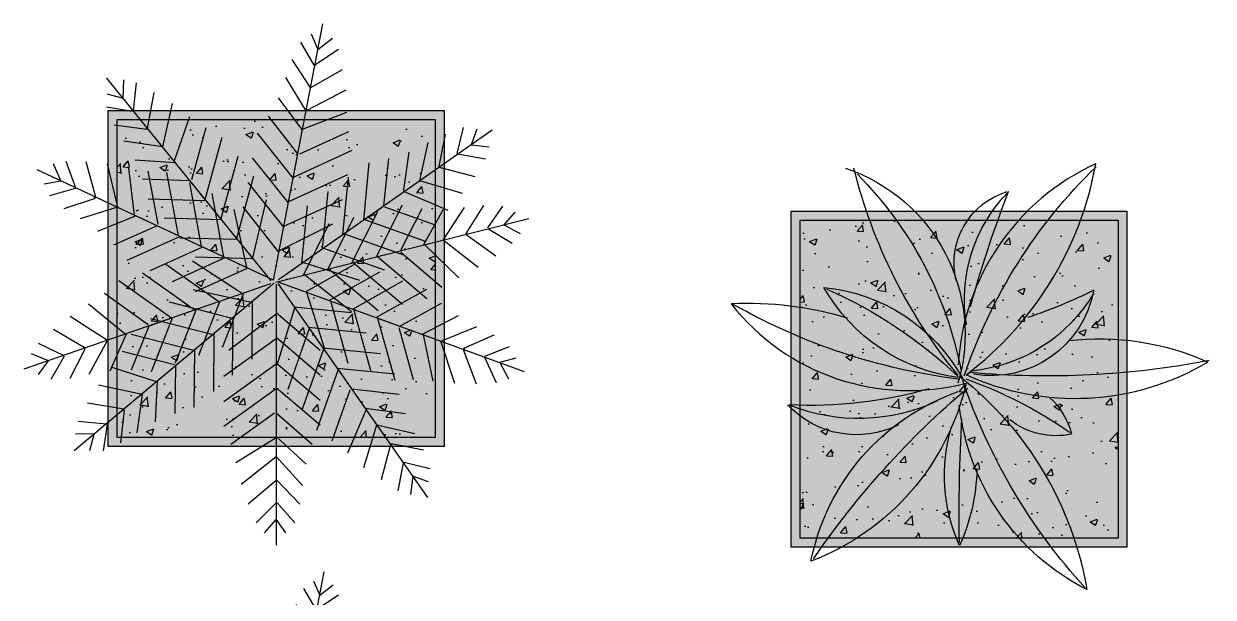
# Model space of a CAD drawing. Header units: millimetres. Extents: x -4763 to 645, y -25 to 217.
# Drawn here: x -38.836 to -37.42, y 29.013 to 29.696 of the extents above; entities that cross this region are included whole.
import ezdxf

# ---------------------------------------------------------------- set-up
doc = ezdxf.new("R2010")
doc.units = ezdxf.units.MM
doc.header["$LTSCALE"] = 0.5
for name, color, linetype in [('AI-Hatch mob', 254, 'Continuous'), ('AI-Paisagismo', 95, 'Continuous'), ('AI-Produção', 1, 'Continuous')]:
    doc.layers.add(name, color=color, linetype=linetype)

# ---------------------------------------------------------------- blocks, each defined once
blk = doc.blocks.new('vaso quadrado 50x50cm')
at = {"layer": 'AI-Hatch mob', "ltscale": 3, "true_color": 0xd9c8a0}
h = blk.add_hatch(color=9, dxfattribs=at)
h.dxf.hatch_style = 1
h.paths.add_polyline_path([(0, 0), (0.5, 0), (0.5, -0.5), (0, -0.5)])
h.paths.add_polyline_path([(0.0133, -0.0133), (0.4867, -0.0133), (0.4867, -0.4867), (0.0133, -0.4867)], flags=16)
at = {"layer": 'AI-Hatch mob', "ltscale": 3}
h = blk.add_hatch(color=255, dxfattribs=at)
h.dxf.hatch_style = 1
h.paths.add_polyline_path([(0.0133, -0.0133), (0.4867, -0.0133), (0.4867, -0.4867), (0.0133, -0.4867)])
at = {"layer": 'AI-Hatch mob', "ltscale": 3, "true_color": 0xa0784b}
h = blk.add_hatch(dxfattribs=at)
h.set_pattern_fill('AR-CONC,_O', color=35, scale=0.0006)
h.set_pattern_definition([(50, (0.01333, -0.48667), (0.109311, -0.009563), [0.01143, -0.12573]), (355, (0.01333, -0.48667), (-0.021146, 0.114634), [0.009144, -0.100584]), (100.451, (0.02244, -0.48746), (0.088166, 0.10507), [0.009714, -0.106854]), (46.184, (0.01333, -0.45619), (0.162647, -0.025225), [0.017145, -0.188595]), (96.636, (0.02689, -0.45829), (0.142443, 0.148455), [0.01457, -0.16028]), (351.184, (0.01333, -0.45619), (0.142443, 0.148455), [0.013716, -0.150876]), (21, (0.02857, -0.46381), (0.090969, -0.061359), [0.01143, -0.12573]), (326, (0.02857, -0.46381), (0.037081, 0.110513), [0.009144, -0.100584]), (71.451, (0.03615, -0.46892), (0.12805, 0.049154), [0.009714, -0.106854]), (37.5, (0.013333, -0.486667), (0.0018532, 0.050733), [0, -0.099365, 0, -0.102108, 0, -0.100965]), (7.5, (0.013333, -0.486667), (0.040092, 0.0601083), [0, -0.058217, 0, -0.097079, 0, -0.038481]), (327.5, (-0.02065, -0.486667), (0.0813544, -0.0034372), [0, -0.0381, 0, -0.118872, 0, -0.157734]), (317.5, (-0.03589, -0.48667), (0.0888775, 0.015256), [0, -0.04953, 0, -0.078943, 0, -0.112014])])
h.paths.add_polyline_path([(0.0133, -0.0133), (0.4867, -0.0133), (0.4867, -0.4867), (0.0133, -0.4867)])
for points in [[(0, 0), (0.5, 0), (0.5, -0.5), (0, -0.5), (0, 0)], [(0.0133, -0.0133), (0.4867, -0.0133), (0.4867, -0.4867), (0.0133, -0.4867), (0.0133, -0.0133)]]:
    blk.add_lwpolyline(points)
at = {"layer": 'AI-Paisagismo'}
for p, q in [((0.2461, -0.2525), (0.3196, 0.129)), ((0.302, 0.1139), (0.3122, 0.091)), ((0.3122, 0.091), (0.334, 0.1077)), ((0.3063, 0.0675), (0.2864, 0.1017)), ((0.3427, 0.0909), (0.3076, 0.0673)), ((0.2734, 0.0758), (0.3, 0.0346)), ((0.3013, 0.0343), (0.3489, 0.0612)), ((0.2426, -0.2533), (-0.0023, 0.0482)), ((0.022, 0.0181), (0.0232, 0.0455)), ((0.0417, 0.0413), (0.0372, -0.0007)), ((0.2946, -0.0004), (0.2643, 0.049)), ((0.3, 0.0346), (0.3003, 0.0364)), ((-0.0021, 0.0249), (0.022, 0.0181)), ((0.0584, -0.0268), (0.0684, 0.027)), ((0.2531, 0.0189), (0.2889, -0.0297)), ((0.3535, 0.03), (0.2946, -0.0004)), ((0.0362, -0.0016), (-0.0028, 0.0051)), ((0.0953, 0.0105), (0.0807, -0.0542)), ((0.0983, -0.0759), (0.1214, -0.0092)), ((0.2822, -0.0645), (0.2385, -0.0086)), ((0.2893, -0.0279), (0.3552, -0.0026)), ((0.0087, -0.0215), (0.0574, -0.0276)), ((0.0574, -0.0276), (0.0562, -0.0261)), ((0.1451, -0.0259), (0.1239, -0.1032)), ((0.2217, -0.0338), (0.2752, -0.1011)), ((0.2535, -0.2518), (0.5717, -0.029)), ((0.3576, -0.0316), (0.2848, -0.065)), ((0.5014, -0.0351), (0.4919, -0.0831)), ((0.5194, -0.0639), (0.5288, -0.0254)), ((0.5485, -0.0276), (0.54, -0.0511)), ((0.0807, -0.0542), (0.0233, -0.0457)), ((0.1442, -0.1323), (0.1696, -0.0396)), ((0.4636, -0.1045), (0.4763, -0.0479)), ((0.54, -0.0511), (0.5672, -0.0543)), ((0.1931, -0.0685), (0.1677, -0.1613)), ((0.2681, -0.1377), (0.2147, -0.0704)), ((0.2752, -0.1011), (0.2822, -0.0645)), ((0.2755, -0.0992), (0.3629, -0.0591)), ((0.4474, -0.0618), (0.4392, -0.1216)), ((0.5617, -0.0724), (0.5201, -0.065)), ((0.2461, -0.2525), (-0.106, -0.0883)), ((-0.0709, -0.1047), (-0.0818, -0.0795)), ((-0.0633, -0.0752), (-0.049, -0.115)), ((-0.0186, -0.1292), (-0.033, -0.0764)), ((-0.0016, -0.0795), (0.0135, -0.1441)), ((0.0388, -0.1559), (0.0304, -0.0858)), ((0.0393, -0.0735), (0.0995, -0.0774)), ((0.3881, -0.0778), (0.3797, -0.1633)), ((0.4102, -0.1419), (0.4177, -0.0714)), ((0.4919, -0.0831), (0.4934, -0.0821)), ((0.4926, -0.0842), (0.5456, -0.0981)), ((-0.0956, -0.1091), (-0.0709, -0.1047)), ((0.1218, -0.1049), (0.051, -0.1024)), ((0.059, -0.0905), (0.0737, -0.1693)), ((0.1047, -0.1866), (0.0871, -0.0921)), ((0.1453, -0.1338), (0.1218, -0.1049)), ((0.1912, -0.1902), (0.2166, -0.0975)), ((0.3559, -0.0957), (0.2685, -0.1358)), ((0.2752, -0.1011), (0.2752, -0.1011)), ((0.3492, -0.1847), (0.3576, -0.0992)), ((0.5271, -0.1237), (0.4636, -0.1045)), ((-0.0495, -0.1162), (-0.0876, -0.1272)), ((0.1209, -0.1079), (0.1385, -0.2024)), ((0.1722, -0.2181), (0.1546, -0.1236)), ((0.2076, -0.107), (0.2611, -0.1743)), ((0.327, -0.1206), (0.3186, -0.206)), ((0.4407, -0.1205), (0.5057, -0.1483)), ((-0.0656, -0.1461), (-0.0191, -0.1303)), ((-0.0191, -0.1303), (-0.0208, -0.1295)), ((0.0595, -0.1315), (0.1453, -0.1338)), ((0.1453, -0.1338), (0.1453, -0.1338)), ((0.2352, -0.1328), (0.2147, -0.2191)), ((0.2614, -0.1724), (0.3488, -0.1323)), ((0.4373, -0.1411), (0.3989, -0.2179)), ((0.5584, -0.1416), (0.5324, -0.1831)), ((0.0135, -0.1441), (-0.0419, -0.1615)), ((-0.0154, -0.1796), (0.0405, -0.1567)), ((0.1868, -0.1472), (0.206, -0.2339)), ((0.254, -0.2109), (0.2006, -0.1436)), ((0.2881, -0.2274), (0.2965, -0.142)), ((0.365, -0.1592), (0.3267, -0.2361)), ((0.3628, -0.227), (0.4011, -0.1502)), ((0.3797, -0.1633), (0.4102, -0.1419)), ((0.4873, -0.1707), (0.4117, -0.1441)), ((0.4351, -0.2089), (0.4672, -0.1457)), ((0.4984, -0.1473), (0.4694, -0.2002)), ((0.4983, -0.193), (0.5304, -0.1446)), ((0.5649, -0.1749), (0.5875, -0.1424)), ((0.6051, -0.1514), (0.5887, -0.1703)), ((0.0726, -0.1717), (0.0078, -0.2004)), ((0.1064, -0.1874), (0.0726, -0.1717)), ((0.1688, -0.1627), (0.083, -0.1604)), ((0.2495, -0.2556), (0.6263, -0.161)), ((0.3337, -0.1693), (0.2544, -0.209)), ((0.2905, -0.2452), (0.3288, -0.1683)), ((0.3797, -0.1633), (0.3797, -0.1633)), ((0.3812, -0.1622), (0.4719, -0.1943)), ((0.6014, -0.198), (0.5652, -0.1762)), ((0.5887, -0.1703), (0.613, -0.183)), ((0.0282, -0.2229), (0.1064, -0.1874)), ((0.1064, -0.1874), (0.1064, -0.1874)), ((0.1065, -0.1894), (0.1923, -0.1916)), ((0.4414, -0.2156), (0.3507, -0.1836)), ((0.5508, -0.2336), (0.4983, -0.193)), ((0.5324, -0.1831), (0.5342, -0.1826)), ((0.5327, -0.1844), (0.5772, -0.2162)), ((0.1402, -0.2032), (0.0619, -0.2386)), ((0.2544, -0.209), (0.2547, -0.2072)), ((0.3202, -0.205), (0.4108, -0.237)), ((0.3989, -0.2179), (0.4351, -0.2089)), ((0.4968, -0.2633), (0.4357, -0.2114)), ((0.4712, -0.1998), (0.522, -0.2489)), ((0.1644, -0.2848), (0.0859, -0.2292)), ((0.0957, -0.2544), (0.1739, -0.2189)), ((0.1255, -0.2238), (0.1996, -0.2726)), ((0.2158, -0.2206), (0.13, -0.2183)), ((0.2147, -0.2191), (0.2135, -0.2177)), ((0.2896, -0.2264), (0.2912, -0.2253)), ((0.3743, -0.253), (0.2896, -0.2264)), ((0.2938, -0.2701), (0.3687, -0.2279)), ((0.4379, -0.2888), (0.3646, -0.2266)), ((0.3989, -0.2179), (0.3989, -0.2179)), ((0.4007, -0.2175), (0.474, -0.2798)), ((0.0507, -0.2414), (0.1291, -0.297)), ((0.2077, -0.2347), (0.1295, -0.2701)), ((0.206, -0.2339), (0.2043, -0.2331)), ((0.2923, -0.2447), (0.2941, -0.2443)), ((0.3619, -0.2998), (0.2923, -0.2447)), ((0.3285, -0.2356), (0.4017, -0.2979)), ((0.4037, -0.2407), (0.3289, -0.2828)), ((0.2413, -0.258), (-0.1258, -0.3851)), ((0.2467, -0.257), (-0.0509, -0.5067)), ((0.0939, -0.3092), (0.0155, -0.2535)), ((0.25, -0.2585), (0.25, -0.647)), ((0.2524, -0.2577), (0.4753, -0.576)), ((0.254, -0.2557), (0.6191, -0.3886)), ((0.3639, -0.2956), (0.4387, -0.2534)), ((-0.0057, -0.2719), (0.0596, -0.3183)), ((0.1263, -0.2663), (0.213, -0.2855)), ((0.2013, -0.272), (0.1698, -0.3519)), ((0.1996, -0.2726), (0.1978, -0.2732)), ((0.2956, -0.2707), (0.2973, -0.2714)), ((0.3223, -0.3554), (0.2956, -0.2707)), ((0.4737, -0.2662), (0.3989, -0.3083)), ((0.0253, -0.333), (-0.0296, -0.2885)), ((0.1844, -0.3095), (0.0913, -0.2855)), ((0.1309, -0.2964), (0.0994, -0.3763)), ((0.1346, -0.3641), (0.1661, -0.2842)), ((0.213, -0.2855), (0.2115, -0.2867)), ((0.2144, -0.2843), (0.2135, -0.3702)), ((0.2501, -0.3009), (0.3153, -0.3568)), ((0.2512, -0.3785), (0.2779, -0.2939)), ((0.2768, -0.2924), (0.3623, -0.3008)), ((0.2779, -0.2939), (0.279, -0.2954)), ((0.3306, -0.2835), (0.3564, -0.3761)), ((0.3914, -0.3888), (0.3656, -0.2962)), ((0.4339, -0.3211), (0.496, -0.2868)), ((-0.057, -0.3062), (-0.0012, -0.3421)), ((0.0957, -0.3086), (0.0605, -0.3208)), ((0.0627, -0.3094), (0.1559, -0.3334)), ((0.0642, -0.3885), (0.0957, -0.3086)), ((0.0957, -0.3086), (0.0957, -0.3086)), ((0.1797, -0.3568), (0.2501, -0.3027)), ((0.1849, -0.3941), (0.1858, -0.3083)), ((0.2501, -0.3027), (0.2501, -0.3046)), ((0.3989, -0.3083), (0.4339, -0.3211)), ((0.3989, -0.3083), (0.3989, -0.3083)), ((0.4006, -0.309), (0.4264, -0.4016)), ((0.5209, -0.3055), (0.4672, -0.3332)), ((-0.0346, -0.3537), (-0.0817, -0.3258)), ((0.0028, -0.3877), (0.027, -0.3324)), ((0.0605, -0.3208), (0.0339, -0.3865)), ((0.1273, -0.3574), (0.0342, -0.3334)), ((0.1573, -0.3322), (0.1564, -0.4181)), ((0.2993, -0.3244), (0.2673, -0.4151)), ((0.3837, -0.3313), (0.2982, -0.3229)), ((0.4545, -0.4007), (0.433, -0.3235)), ((0.4689, -0.3338), (0.4834, -0.4029)), ((0.4952, -0.3434), (0.5489, -0.3213)), ((0.5738, -0.3345), (0.5289, -0.3543)), ((-0.1043, -0.3461), (-0.0663, -0.3647)), ((-0.0012, -0.3421), (-0.0289, -0.3931)), ((0.2501, -0.34), (0.1719, -0.3959)), ((0.3153, -0.394), (0.2501, -0.3381)), ((0.3196, -0.3534), (0.4051, -0.3618)), ((0.5159, -0.4064), (0.4952, -0.3434)), ((0.5604, -0.3657), (0.5974, -0.3514)), ((-0.0892, -0.3726), (-0.1145, -0.362)), ((-0.0659, -0.3659), (-0.0855, -0.4003)), ((-0.0566, -0.3985), (-0.0342, -0.3549)), ((-0.0342, -0.3549), (-0.0359, -0.3555)), ((0.0209, -0.3581), (0.0985, -0.3781)), ((0.1287, -0.3562), (0.1002, -0.3801)), ((0.1278, -0.4421), (0.1287, -0.3562)), ((0.1287, -0.3562), (0.1287, -0.3562)), ((0.2886, -0.4456), (0.3207, -0.3549)), ((0.5285, -0.3555), (0.5475, -0.4068)), ((0.5289, -0.3543), (0.5307, -0.3549)), ((0.5777, -0.4053), (0.56, -0.3669)), ((0.6069, -0.3688), (0.5828, -0.3752)), ((-0.1039, -0.3928), (-0.0892, -0.3726)), ((0.0716, -0.4041), (0.0045, -0.3821)), ((0.1002, -0.3801), (0.0989, -0.451)), ((0.1719, -0.4332), (0.2501, -0.3773)), ((0.2501, -0.3754), (0.3153, -0.4313)), ((0.342, -0.3855), (0.31, -0.4761)), ((0.341, -0.3839), (0.3623, -0.4145)), ((0.341, -0.3839), (0.341, -0.3839)), ((0.4264, -0.3923), (0.341, -0.3839)), ((0.5828, -0.3752), (0.5958, -0.3994)), ((0.0702, -0.4632), (0.0731, -0.4029)), ((-0.0147, -0.4084), (0.0502, -0.4221)), ((0.0502, -0.4221), (0.0425, -0.4796)), ((0.2501, -0.4145), (0.1719, -0.4704)), ((0.2501, -0.4127), (0.2501, -0.4499)), ((0.2501, -0.4127), (0.2501, -0.4127)), ((0.3153, -0.4686), (0.2501, -0.4127)), ((0.3335, -0.4915), (0.3602, -0.416)), ((0.3623, -0.4145), (0.4329, -0.422)), ((0.0231, -0.4448), (-0.0308, -0.4356)), ((0.0186, -0.4945), (0.0239, -0.4458)), ((0.0239, -0.4458), (0.0225, -0.447)), ((0.1823, -0.4965), (0.2475, -0.4499)), ((0.2501, -0.4499), (0.3036, -0.4965)), ((0.3837, -0.445), (0.356, -0.5099)), ((0.4425, -0.4516), (0.3826, -0.4435)), ((-0.0447, -0.4626), (-0.0026, -0.4664)), ((-0.0017, -0.4674), (-0.0078, -0.5065)), ((0.3805, -0.5314), (0.3997, -0.4679)), ((0.3997, -0.4679), (0.4564, -0.4806)), ((-0.0211, -0.4819), (-0.0486, -0.4811)), ((-0.0276, -0.5061), (-0.0211, -0.4819)), ((0.2501, -0.4872), (0.1901, -0.5245)), ((0.2945, -0.5263), (0.2501, -0.4853)), ((0.4201, -0.4969), (0.4062, -0.5498)), ((0.4211, -0.4961), (0.4222, -0.4977)), ((0.4692, -0.5057), (0.4211, -0.4961)), ((0.198, -0.5561), (0.2501, -0.5151)), ((0.2501, -0.5151), (0.2892, -0.558)), ((0.4318, -0.566), (0.4393, -0.5244)), ((0.4404, -0.5236), (0.4788, -0.5331)), ((0.4532, -0.5442), (0.45, -0.5715)), ((0.4767, -0.5528), (0.4532, -0.5442)), ((0.2501, -0.5506), (0.2084, -0.586)), ((0.2514, -0.5506), (0.2514, -0.5524)), ((0.2853, -0.586), (0.2514, -0.5506)), ((0.2201, -0.6139), (0.2501, -0.5841)), ((0.2514, -0.5841), (0.2775, -0.6139)), ((0.2501, -0.6083), (0.2319, -0.6288)), ((0.2645, -0.6288), (0.2501, -0.6083))]:
    blk.add_line(p, q, dxfattribs=at)
blk = doc.blocks.new('vaso redondo 50cm')
at = {"layer": 'AI-Hatch mob', "ltscale": 3, "true_color": 0xd9c8a0}
h = blk.add_hatch(color=9, dxfattribs=at)
h.dxf.hatch_style = 1
edge = h.paths.add_edge_path()
edge.add_arc((0.25, 0), 0.25, 0, 360)
at = {"layer": 'AI-Hatch mob', "ltscale": 3}
h = blk.add_hatch(color=255, dxfattribs=at)
h.dxf.hatch_style = 1
edge = h.paths.add_edge_path()
edge.add_arc((0.25, 0), 0.2272, 0, 360)
at = {"layer": 'AI-Hatch mob', "ltscale": 3, "true_color": 0xa0784b}
h = blk.add_hatch(dxfattribs=at)
h.set_pattern_fill('AR-CONC,_O', color=35, scale=0.000684224)
h.set_pattern_definition([(50, (0.02281, -0.22719), (0.124655, -0.010906), [0.013034, -0.14338]), (355, (0.02281, -0.22719), (-0.024114, 0.130726), [0.010428, -0.114703]), (100.45, (0.0332, -0.2281), (0.100542, 0.11982), [0.011078, -0.121853]), (46.184, (0.0228, -0.19243), (0.18548, -0.028766), [0.01955, -0.21507]), (96.636, (0.03826, -0.19483), (0.16244, 0.169294), [0.016616, -0.18278]), (351.184, (0.0228, -0.19243), (0.16244, 0.169294), [0.01564, -0.172055]), (21, (0.04019, -0.20112), (0.103739, -0.069973), [0.013034, -0.14338]), (326, (0.04019, -0.20112), (0.042286, 0.126026), [0.010428, -0.114703]), (71.451, (0.04883, -0.20695), (0.146025, 0.056054), [0.011078, -0.121853]), (37.5, (0.022807, -0.227193), (0.0021133, 0.0578546), [0, -0.113313, 0, -0.116441, 0, -0.115138]), (7.5, (0.02281, -0.22719), (0.0457196, 0.068546), [0, -0.066389, 0, -0.110706, 0, -0.0438827]), (327.5, (-0.01595, -0.227193), (0.0927743, -0.0039197), [0, -0.043448, 0, -0.1355585, 0, -0.1798756]), (317.5, (-0.03333, -0.22719), (0.101354, 0.017397), [0, -0.056483, 0, -0.090025, 0, -0.127738])])
edge = h.paths.add_edge_path()
edge.add_arc((0.25, 0), 0.2272, 0, 360)
for radius in [0.25, 0.2272]:
    blk.add_circle((0.25, 0), radius)
at = {"layer": 'AI-Paisagismo'}
for p, q in [((0.2544, 0.0051), (0.3215, 0.3531)), ((0.3054, 0.3393), (0.3147, 0.3185)), ((0.3093, 0.297), (0.2911, 0.3282)), ((0.3147, 0.3185), (0.3346, 0.3337)), ((0.2793, 0.3045), (0.3035, 0.2669)), ((0.3425, 0.3183), (0.3105, 0.2968)), ((0.3047, 0.2667), (0.3482, 0.2912)), ((0.2512, 0.0043), (0.0277, 0.2794)), ((0.0499, 0.2519), (0.051, 0.2769)), ((0.0679, 0.2731), (0.0638, 0.2347)), ((0.2986, 0.235), (0.2709, 0.2801)), ((0.3035, 0.2669), (0.3038, 0.2686)), ((0.0279, 0.2581), (0.0499, 0.2519)), ((0.0831, 0.211), (0.0923, 0.2601)), ((0.2608, 0.2527), (0.2934, 0.2083)), ((0.3524, 0.2627), (0.2986, 0.235)), ((0.0629, 0.234), (0.0273, 0.2401)), ((0.1168, 0.2449), (0.1035, 0.1859)), ((0.2938, 0.21), (0.3539, 0.233)), ((0.0378, 0.2158), (0.0822, 0.2102)), ((0.1196, 0.1661), (0.1406, 0.227)), ((0.2873, 0.1766), (0.2475, 0.2275)), ((0.0822, 0.2102), (0.0811, 0.2116)), ((0.1622, 0.2117), (0.1429, 0.1412)), ((0.1614, 0.1147), (0.1846, 0.1993)), ((0.2321, 0.2045), (0.2809, 0.1432)), ((0.2611, 0.0057), (0.5514, 0.209)), ((0.3561, 0.2066), (0.2897, 0.1761)), ((0.4873, 0.2034), (0.4786, 0.1596)), ((0.5037, 0.1771), (0.5123, 0.2122)), ((0.5303, 0.2103), (0.5225, 0.1888)), ((0.1035, 0.1859), (0.0511, 0.1938)), ((0.2812, 0.1449), (0.361, 0.1814)), ((0.438, 0.179), (0.4305, 0.1245)), ((0.4528, 0.1401), (0.4644, 0.1917)), ((0.5225, 0.1888), (0.5473, 0.1859)), ((-0.0349, 0.1398), (-0.0448, 0.1628)), ((-0.0279, 0.1668), (-0.0148, 0.1305)), ((0.0129, 0.1176), (-0.0003, 0.1657)), ((0.0284, 0.1629), (0.0422, 0.1039)), ((0.0657, 0.1683), (0.1206, 0.1648)), ((0.2061, 0.1729), (0.1828, 0.0883)), ((0.2745, 0.1098), (0.2257, 0.1711)), ((0.2809, 0.1432), (0.2873, 0.1766)), ((0.3839, 0.1644), (0.3762, 0.0864)), ((0.4041, 0.1059), (0.4109, 0.1703)), ((0.4786, 0.1596), (0.48, 0.1605)), ((0.5423, 0.1693), (0.5044, 0.1761)), ((0.2544, 0.0051), (-0.0668, 0.1549)), ((0.0653, 0.0931), (0.0576, 0.1571)), ((0.141, 0.1397), (0.0764, 0.142)), ((0.0837, 0.1528), (0.0971, 0.0809)), ((0.1254, 0.0651), (0.1093, 0.1514)), ((0.2043, 0.0619), (0.2275, 0.1465)), ((0.3545, 0.1481), (0.2748, 0.1115)), ((0.2809, 0.1432), (0.2809, 0.1432)), ((0.3484, 0.0669), (0.356, 0.1449)), ((0.4793, 0.1586), (0.5276, 0.1459)), ((-0.0573, 0.1359), (-0.0349, 0.1398)), ((-0.0153, 0.1294), (-0.05, 0.1194)), ((0.1401, 0.137), (0.1562, 0.0508)), ((0.1624, 0.1134), (0.141, 0.1397)), ((0.2193, 0.1378), (0.268, 0.0764)), ((0.3282, 0.1254), (0.3205, 0.0474)), ((0.4319, 0.1254), (0.4912, 0.1001)), ((0.5108, 0.1225), (0.4528, 0.1401)), ((-0.03, 0.1021), (0.0124, 0.1165)), ((0.0124, 0.1165), (0.0109, 0.1172)), ((0.0841, 0.1154), (0.1624, 0.1134)), ((0.1624, 0.1134), (0.1624, 0.1134)), ((0.187, 0.0364), (0.1709, 0.1226)), ((0.2445, 0.1143), (0.2257, 0.0355)), ((0.2684, 0.0781), (0.3481, 0.1147)), ((0.4288, 0.1067), (0.3938, 0.0366)), ((0.0422, 0.1039), (-0.0084, 0.0881)), ((0.0158, 0.0716), (0.0668, 0.0924)), ((0.1839, 0.087), (0.1056, 0.089)), ((0.2003, 0.1011), (0.2178, 0.022)), ((0.2616, 0.043), (0.2128, 0.1044)), ((0.2927, 0.0279), (0.3003, 0.1059)), ((0.3628, 0.0901), (0.3279, 0.02)), ((0.3608, 0.0283), (0.3958, 0.0984)), ((0.3762, 0.0864), (0.4041, 0.1059)), ((0.4744, 0.0796), (0.4055, 0.104)), ((0.4268, 0.0449), (0.4561, 0.1025)), ((0.4845, 0.1011), (0.4581, 0.0527)), ((0.4845, 0.0593), (0.5137, 0.1035)), ((0.5393, 0.1062), (0.5155, 0.0684)), ((0.5452, 0.0758), (0.5658, 0.1055)), ((0.5819, 0.0973), (0.5669, 0.08)), ((0.0961, 0.0788), (0.037, 0.0525)), ((0.1269, 0.0644), (0.0961, 0.0788)), ((0.2574, 0.0022), (0.6012, 0.0885)), ((0.3343, 0.081), (0.2619, 0.0447)), ((0.2949, 0.0117), (0.3299, 0.0818)), ((0.3762, 0.0864), (0.3762, 0.0864)), ((0.3776, 0.0874), (0.4603, 0.0582)), ((0.5785, 0.0548), (0.5455, 0.0747)), ((0.5669, 0.08), (0.5891, 0.0684)), ((0.0555, 0.0321), (0.1269, 0.0644)), ((0.1269, 0.0644), (0.1269, 0.0644)), ((0.127, 0.0627), (0.2053, 0.0606)), ((0.4325, 0.0387), (0.3498, 0.0679)), ((0.4598, 0.0531), (0.5061, 0.0083)), ((0.5323, 0.0223), (0.4845, 0.0593)), ((0.5155, 0.0684), (0.5172, 0.0688)), ((0.5158, 0.0672), (0.5564, 0.0382)), ((0.1577, 0.05), (0.0864, 0.0177)), ((0.1172, 0.0033), (0.1885, 0.0357)), ((0.2268, 0.0342), (0.1484, 0.0363)), ((0.2257, 0.0355), (0.2246, 0.0368)), ((0.2619, 0.0447), (0.2622, 0.0464)), ((0.3219, 0.0484), (0.4046, 0.0192)), ((0.3938, 0.0366), (0.4268, 0.0449)), ((0.3938, 0.0366), (0.3938, 0.0366)), ((0.3955, 0.037), (0.4623, -0.0198)), ((0.4831, -0.0048), (0.4274, 0.0426)), ((0.1798, -0.0244), (0.1083, 0.0263)), ((0.1443, 0.0313), (0.2119, -0.0133)), ((0.2193, 0.0213), (0.148, -0.011)), ((0.2178, 0.022), (0.2163, 0.0227)), ((0.2941, 0.0289), (0.2955, 0.0299)), ((0.3713, 0.0046), (0.2941, 0.0289)), ((0.2979, -0.011), (0.3662, 0.0275)), ((0.3295, 0.0204), (0.3963, -0.0364)), ((0.4293, -0.0281), (0.3625, 0.0287)), ((0.25, 0), (-0.0849, -0.1159)), ((0.255, 0.0009), (-0.0166, -0.2269)), ((0.1155, -0.0467), (0.044, 0.0041)), ((0.0761, 0.0152), (0.1477, -0.0355)), ((0.2602, 0.0003), (0.4634, -0.2901)), ((0.2616, 0.0021), (0.5946, -0.1191)), ((0.2965, 0.0122), (0.2982, 0.0126)), ((0.36, -0.0381), (0.2965, 0.0122)), ((0.3981, 0.0158), (0.3299, -0.0226)), ((0.3618, -0.0342), (0.4301, 0.0042)), ((0.0246, -0.0127), (0.0842, -0.055)), ((0.1451, -0.0075), (0.2241, -0.0251)), ((0.2135, -0.0127), (0.1848, -0.0856)), ((0.2119, -0.0133), (0.2103, -0.0139)), ((0.2579, -0.0004), (0.2579, -0.3549)), ((0.2995, -0.0116), (0.3011, -0.0122)), ((0.3239, -0.0888), (0.2995, -0.0116)), ((0.462, -0.0074), (0.3938, -0.0459)), ((0.0529, -0.0684), (0.0029, -0.0278)), ((0.1981, -0.0469), (0.1131, -0.025)), ((0.1493, -0.035), (0.1205, -0.1079)), ((0.1527, -0.0968), (0.1814, -0.0239)), ((0.2241, -0.0251), (0.2228, -0.0262)), ((0.2254, -0.024), (0.2246, -0.1023)), ((0.259, -0.1099), (0.2834, -0.0327)), ((0.2824, -0.0313), (0.3604, -0.039)), ((0.2834, -0.0327), (0.2844, -0.0341)), ((0.3315, -0.0232), (0.355, -0.1077)), ((0.3869, -0.1193), (0.3634, -0.0348)), ((0.4257, -0.0575), (0.4823, -0.0262)), ((-0.0221, -0.044), (0.0288, -0.0767)), ((0.1171, -0.0461), (0.085, -0.0572)), ((0.0871, -0.0469), (0.172, -0.0688)), ((0.0884, -0.119), (0.1171, -0.0461)), ((0.1171, -0.0461), (0.1171, -0.0461)), ((0.1938, -0.0901), (0.258, -0.0408)), ((0.1986, -0.1242), (0.1994, -0.0458)), ((0.258, -0.0391), (0.3175, -0.0901)), ((0.258, -0.0408), (0.258, -0.0425)), ((0.3938, -0.0459), (0.4257, -0.0575)), ((0.3938, -0.0459), (0.3938, -0.0459)), ((0.3954, -0.0465), (0.4189, -0.131)), ((0.505, -0.0433), (0.4561, -0.0685)), ((-0.0017, -0.0873), (-0.0447, -0.0619)), ((0.0324, -0.1183), (0.0545, -0.0678)), ((0.085, -0.0572), (0.0608, -0.1172)), ((0.146, -0.0906), (0.061, -0.0687)), ((0.1733, -0.0677), (0.1725, -0.146)), ((0.3029, -0.0606), (0.2737, -0.1433)), ((0.3799, -0.0668), (0.3019, -0.0592)), ((0.4445, -0.1302), (0.4249, -0.0597)), ((0.4577, -0.0691), (0.4709, -0.1322)), ((0.4816, -0.0779), (0.5306, -0.0577)), ((0.5533, -0.0698), (0.5124, -0.0878)), ((-0.0653, -0.0803), (-0.0306, -0.0973)), ((-0.0217, -0.1282), (-0.0013, -0.0884)), ((-0.0013, -0.0884), (-0.0029, -0.0889)), ((0.0288, -0.0767), (0.0035, -0.1232)), ((0.258, -0.0748), (0.1867, -0.1258)), ((0.3175, -0.1241), (0.258, -0.0731)), ((0.2932, -0.1711), (0.3224, -0.0884)), ((0.3214, -0.087), (0.3994, -0.0947)), ((0.5005, -0.1354), (0.4816, -0.0779)), ((0.5124, -0.0878), (0.514, -0.0884)), ((0.5411, -0.0982), (0.5748, -0.0852)), ((-0.0515, -0.1045), (-0.0746, -0.0949)), ((-0.0649, -0.123), (-0.0515, -0.1045)), ((-0.0303, -0.0984), (-0.0482, -0.1298)), ((0.0489, -0.0913), (0.1197, -0.1096)), ((0.1473, -0.0895), (0.1213, -0.1114)), ((0.1465, -0.1679), (0.1473, -0.0895)), ((0.1473, -0.0895), (0.1473, -0.0895)), ((0.512, -0.0889), (0.5293, -0.1357)), ((0.5569, -0.1344), (0.5407, -0.0994)), ((0.5835, -0.101), (0.5615, -0.1069)), ((0.0952, -0.1332), (0.034, -0.1132)), ((0.1213, -0.1114), (0.12, -0.1761)), ((0.1867, -0.1598), (0.258, -0.1088)), ((0.258, -0.1071), (0.3175, -0.1581)), ((0.3419, -0.1163), (0.3127, -0.199)), ((0.3409, -0.1149), (0.3604, -0.1427)), ((0.3409, -0.1149), (0.3409, -0.1149)), ((0.4189, -0.1225), (0.3409, -0.1149)), ((0.5615, -0.1069), (0.5734, -0.129)), ((0.0164, -0.1372), (0.0757, -0.1496)), ((0.0939, -0.1872), (0.0965, -0.1322)), ((0.258, -0.1411), (0.258, -0.1751)), ((0.258, -0.1411), (0.258, -0.1411)), ((0.3175, -0.1921), (0.258, -0.1411)), ((0.0757, -0.1496), (0.0687, -0.2021)), ((0.258, -0.1428), (0.1867, -0.1938)), ((0.3341, -0.213), (0.3585, -0.1441)), ((0.3604, -0.1427), (0.4247, -0.1496)), ((0.0509, -0.1704), (0.0017, -0.162)), ((0.0468, -0.2158), (0.0517, -0.1713)), ((0.0517, -0.1713), (0.0504, -0.1724)), ((0.1962, -0.2176), (0.2557, -0.1751)), ((0.258, -0.1751), (0.3068, -0.2176)), ((0.3799, -0.1706), (0.3546, -0.2298)), ((0.4335, -0.1766), (0.3789, -0.1692)), ((-0.0109, -0.1866), (0.0275, -0.1901)), ((0.0283, -0.191), (0.0227, -0.2267)), ((0.377, -0.2494), (0.3945, -0.1915)), ((0.3945, -0.1915), (0.4462, -0.203)), ((0.0106, -0.2043), (-0.0145, -0.2035)), ((0.0047, -0.2263), (0.0106, -0.2043)), ((0.258, -0.2091), (0.2033, -0.2431)), ((0.2985, -0.2448), (0.258, -0.2074)), ((0.4131, -0.2179), (0.4004, -0.2662)), ((0.414, -0.2172), (0.415, -0.2186)), ((0.4579, -0.2259), (0.414, -0.2172)), ((0.2105, -0.272), (0.258, -0.2346)), ((0.258, -0.2346), (0.2937, -0.2737)), ((0.4238, -0.281), (0.4306, -0.243)), ((0.4316, -0.2423), (0.4667, -0.2509)), ((0.4433, -0.2611), (0.4404, -0.286)), ((0.4647, -0.2689), (0.4433, -0.2611)), ((0.258, -0.2669), (0.22, -0.2992)), ((0.2592, -0.2669), (0.2592, -0.2686)), ((0.2902, -0.2992), (0.2592, -0.2669)), ((0.2307, -0.3247), (0.258, -0.2975)), ((0.2592, -0.2975), (0.283, -0.3247)), ((0.258, -0.3196), (0.2414, -0.3383)), ((0.2711, -0.3383), (0.258, -0.3196))]:
    blk.add_line(p, q, dxfattribs=at)
blk = doc.blocks.new('Arbusto1')
at = {"flags": 128}
blk.add_lwpolyline([(0.0576, 0.1576, 0.135862), (0.0236, 0.3544, 0.247326), (0.0118, 0.0118, -0.188686), (0.3071, 0.2008, -0.277493), (0.0259, 0.0008)], format="xyb", dxfattribs=at)
for points in [[(0.0091, 0.0033, 0.186418), (-0.2953, 0.1772, 0.252114), (-0.031, 0.0013)], [(-0.1227, 0.0246, 0.10007), (-0.2296, -0.0018, 0.179323), (-0.0616, -0.0104, 0.179323)], [(0.0949, -0.1546, -0.085889), (0.1181, -0.3189, -0.299002), (0, 0.0118, 0.249413), (-0.2481, -0.2126, 0.265564), (-0.0118, 0, 0.265564)], [(-0.2449, -0.2091, 0.066822), (-0.007, 0.0135, 0.066822)], [(0.3071, -0.1536, 0.404034), (0, 0, 0.404034)], [(0.0118, 0, 0.112321), (0.3071, -0.1417, 0.112321)], [(-0.0072, -0.0414, 0.083152), (-0.0261, -0.2395, -0.207321), (-0.0239, -0.0287)]]:
    blk.add_lwpolyline(points, format="xyb")
for centre, radius, start, end in [((1.2335, 0.1484), 1.2256, 170.24, 186.1148), ((0.1574, 0.0502), 0.1474, 101.4267, 190.9877), ((-0.2383, 0.7068), 0.7406, 289.6318, 316.9416), ((0.2445, 0.0008), 0.2283, 121.9055, 175.1859), ((0.8018, -0.124), 0.7452, 154.6853, 162.4501), ((0.2538, 0.7945), 0.8262, 228.5745, 252.3842), ((0.03, 0.1395), 0.1067, 169.1166, 218.9556), ((-0.0981, 0.059), 0.1033, 42.8374, 76.9786), ((-0.5699, -0.2041), 0.6149, 20.5138, 36.0242), ((0.1141, 0.2293), 0.2181, 261.6389, 315.6255), ((-0.3455, 1.5689), 1.6141, 286.3355, 292.415), ((0.1687, 0.103), 0.1052, 257.3557, 344.3532), ((-0.3148, 0.1946), 0.3742, 330.7697, 331.9367), ((-0.2218, 2.1799), 2.1818, 269.91, 274.502), ((-0.1107, -0.2158), 0.2515, 6.5073, 62.3609), ((0.8521, 0.1207), 0.8546, 188.0959, 210.7226), ((0.2627, 0.0386), 0.2575, 188.5552, 241.3289), ((-0.4512, -0.4544), 0.6475, 24.7599, 44.6473), ((-0.0726, -0.5233), 0.5357, 46.1483, 80.3711), ((-0.039, 0.0482), 0.1322, 320.0291, 321.1395), ((-0.039, 0.0482), 0.1435, 320.5686, 320.6314), ((-0.039, 0.0482), 0.1549, 320.0046, 321.0944), ((0.0632, -0.1424), 0.1335, 154.5276, 228.0163)]:
    blk.add_arc(centre, radius, start, end)
blk = doc.blocks.new('VASO QUADRADO 50CM - PLANTA')
at = {"layer": 'AI-Hatch mob', "ltscale": 3, "true_color": 0xd9c8a0}
h = blk.add_hatch(color=9, dxfattribs=at)
h.dxf.hatch_style = 1
h.paths.add_polyline_path([(0, 0), (0.5, 0), (0.5, -0.5), (0, -0.5)])
h.paths.add_polyline_path([(0.0133, -0.0133), (0.4867, -0.0133), (0.4867, -0.4867), (0.0133, -0.4867)], flags=16)
at = {"layer": 'AI-Hatch mob', "ltscale": 3}
h = blk.add_hatch(color=255, dxfattribs=at)
h.dxf.hatch_style = 1
h.paths.add_polyline_path([(0.0133, -0.0133), (0.4867, -0.0133), (0.4867, -0.4867), (0.0133, -0.4867)])
at = {"layer": 'AI-Hatch mob', "ltscale": 3, "true_color": 0xa0784b}
h = blk.add_hatch(dxfattribs=at)
h.set_pattern_fill('AR-CONC,_O', color=35, scale=0.0006)
h.set_pattern_definition([(50, (0.01333, -0.48667), (0.109311, -0.009563), [0.01143, -0.12573]), (355, (0.01333, -0.48667), (-0.021146, 0.114634), [0.009144, -0.100584]), (100.451, (0.02244, -0.48746), (0.088166, 0.10507), [0.009714, -0.106854]), (46.184, (0.01333, -0.45619), (0.162647, -0.025225), [0.017145, -0.188595]), (96.636, (0.02689, -0.45829), (0.142443, 0.148455), [0.01457, -0.16028]), (351.184, (0.01333, -0.45619), (0.142443, 0.148455), [0.013716, -0.150876]), (21, (0.02857, -0.46381), (0.090969, -0.061359), [0.01143, -0.12573]), (326, (0.02857, -0.46381), (0.037081, 0.110513), [0.009144, -0.100584]), (71.451, (0.03615, -0.46892), (0.12805, 0.049154), [0.009714, -0.106854]), (37.5, (0.013333, -0.486667), (0.0018532, 0.050733), [0, -0.099365, 0, -0.102108, 0, -0.100965]), (7.5, (0.013333, -0.486667), (0.040092, 0.0601083), [0, -0.058217, 0, -0.097079, 0, -0.038481]), (327.5, (-0.02065, -0.486667), (0.0813544, -0.0034372), [0, -0.0381, 0, -0.118872, 0, -0.157734]), (317.5, (-0.03589, -0.48667), (0.0888775, 0.015256), [0, -0.04953, 0, -0.078943, 0, -0.112014])])
h.paths.add_polyline_path([(0.0133, -0.0133), (0.4867, -0.0133), (0.4867, -0.4867), (0.0133, -0.4867)])
for points in [[(0, 0), (0.5, 0), (0.5, -0.5), (0, -0.5), (0, 0)], [(0.0133, -0.0133), (0.4867, -0.0133), (0.4867, -0.4867), (0.0133, -0.4867), (0.0133, -0.0133)]]:
    blk.add_lwpolyline(points)
at = {"layer": 'AI-Paisagismo', "xscale": -1.051555555555638, "yscale": 1.051555555555254, "zscale": 1.051555555555552, "rotation": 271.0386537856738}
blk.add_blockref('Arbusto1', (0.2483, -0.2561), dxfattribs=at)

msp = doc.modelspace()

# ---------------------------------------------------------------- block references
at = {"layer": 'AI-Produção', "xscale": 0.8, "yscale": 0.8, "zscale": 0.8}
for name, p in [('vaso quadrado 50x50cm', (-38.73561, 29.59288)), ('VASO QUADRADO 50CM - PLANTA', (-37.92234, 29.47293)), ('vaso redondo 50cm', (-38.73561, 28.76108))]:
    msp.add_blockref(name, p, dxfattribs=at)

doc.saveas('drawing.dxf')
